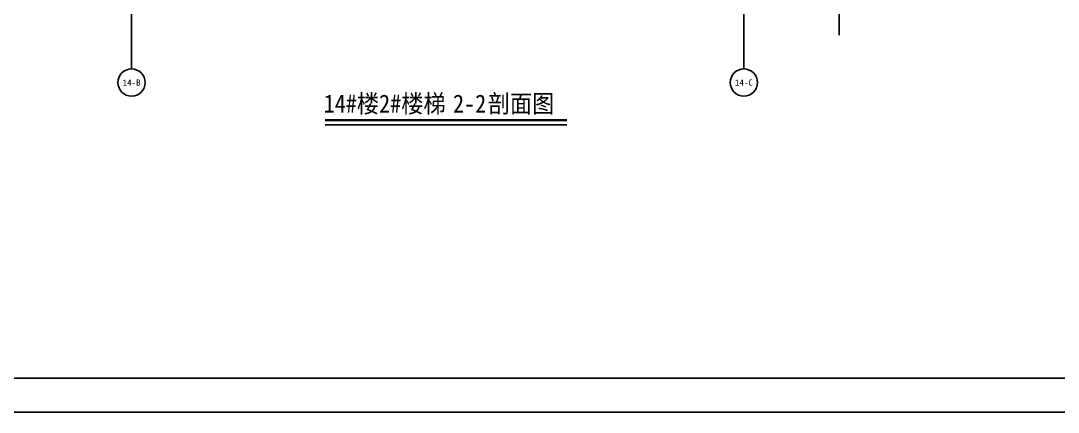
# Model space of a CAD drawing. Extents: x 458696 to 839151, y -191463 to 35158.
# Drawn here: x 575807 to 591056, y -13510 to -7759 of the extents above; entities that cross this region are included whole.
import ezdxf
from ezdxf.enums import TextEntityAlignment as Align

# ---------------------------------------------------------------- set-up
doc = ezdxf.new("R2010")
doc.units = 0
doc.header["$LTSCALE"] = 500
doc.linetypes.add('109-34 轴网$0$L1$0$$AUDIT_BAD_LTYPE1', pattern=[0])
doc.layers.get('0').update_dxf_attribs({"linetype": 'CONTINUOUS'})
for name, color, linetype in [('02-TEXT_轴号', 7, 'CONTINUOUS'), ('DIM_SYMB', 3, 'CONTINUOUS'), ('PUB_TEXT', 7, 'CONTINUOUS'), ('s-dim', 3, 'CONTINUOUS'), ('s-thin', 3, 'CONTINUOUS')]:
    doc.layers.add(name, color=color, linetype=linetype)
doc.styles.add('_TCH_AXIS', font='STXIHEI.TTF')
doc.styles.add('宋体', font='', dxfattribs={"width": 0.9})
doc.styles.get('宋体').set_extended_font_data('SimSun')

# ---------------------------------------------------------------- blocks, each defined once
blk = doc.blocks.new('图框-A1')
for points, const_width in [([(0, 0), (841, 0), (841, 594), (0, 594)], 0.05), ([(766, 584), (25, 584), (25, 10), (766, 10)], 0.5)]:
    blk.add_lwpolyline(points, close=True, dxfattribs=dict(const_width=const_width))
at = {"const_width": 0.05}
blk.add_lwpolyline([(420.5, 0), (420.5, 2)], dxfattribs=at)

msp = doc.modelspace()

# ---------------------------------------------------------------- linework, layer by layer
at = {"linetype": '109-34 轴网$0$L1$0$$AUDIT_BAD_LTYPE1'}
msp.add_lwpolyline([(599878.024, 16191.249), (599878.024, -13508.751), (557828.024, -13508.751), (557828.024, 16191.249)], close=True, dxfattribs=at)
msp.add_lwpolyline([(557828.024, -13508.751), (599878.024, -13508.751), (599878.024, 16191.249), (557828.024, 16191.249)], close=True)
at = {"layer": 'DIM_SYMB', "const_width": 35}
msp.add_lwpolyline([(580278.012, -9217.395), (583835.394, -9217.395)], dxfattribs=at)
at = {"layer": 'DIM_SYMB'}
msp.add_lwpolyline([(580279.241, -9287.395), (583835.394, -9287.395)], dxfattribs=at)
at = {"layer": 's-dim'}
for p, q in [((577435.987, -7466.922), (577435.987, -8466.922)), ((586435.987, -7466.922), (586435.987, -8466.922))]:
    msp.add_line(p, q, dxfattribs=at)
for centre in [(577435.987, -8666.922), (586435.987, -8666.922)]:
    msp.add_circle(centre, 200, dxfattribs=at)
at = {"layer": 's-thin'}
msp.add_lwpolyline([(587835.987, -7968.464), (587835.987, 1426.057), (587730.987, 1464.274), (587940.987, 1501.302), (587835.987, 1538.557), (587835.987, 10933.078)], dxfattribs=at)

# ---------------------------------------------------------------- block references
at = {"xscale": 50, "yscale": 50, "zscale": 50}
msp.add_blockref('图框-A1', (557828.024, -13508.751), dxfattribs=at)

# ---------------------------------------------------------------- texts
at = {"layer": '02-TEXT_轴号', "style": '_TCH_AXIS'}
for s, height, width, p, p2 in [('14-B', 91.5413, 1.072151, (577303.68, -8712.692), (577568.293, -8712.692)), ('14-C', 91.3684, 0.960446, (586303.65, -8712.606), (586568.323, -8712.606))]:
    msp.add_text(s, height=height, dxfattribs=dict(at, width=width)).set_placement(p, p2, align=Align.FIT)
at = {"layer": 'PUB_TEXT', "style": '宋体', "width": 0.9}
for s, p in [('14#楼2#楼梯', (580258.901, -9108.999)), ('剖面图', (582670.275, -9108.999)), ('2-2', (582159.895, -9108.999))]:
    msp.add_text(s, height=265.8228, dxfattribs=at).set_placement(p)

doc.saveas('drawing.dxf')
